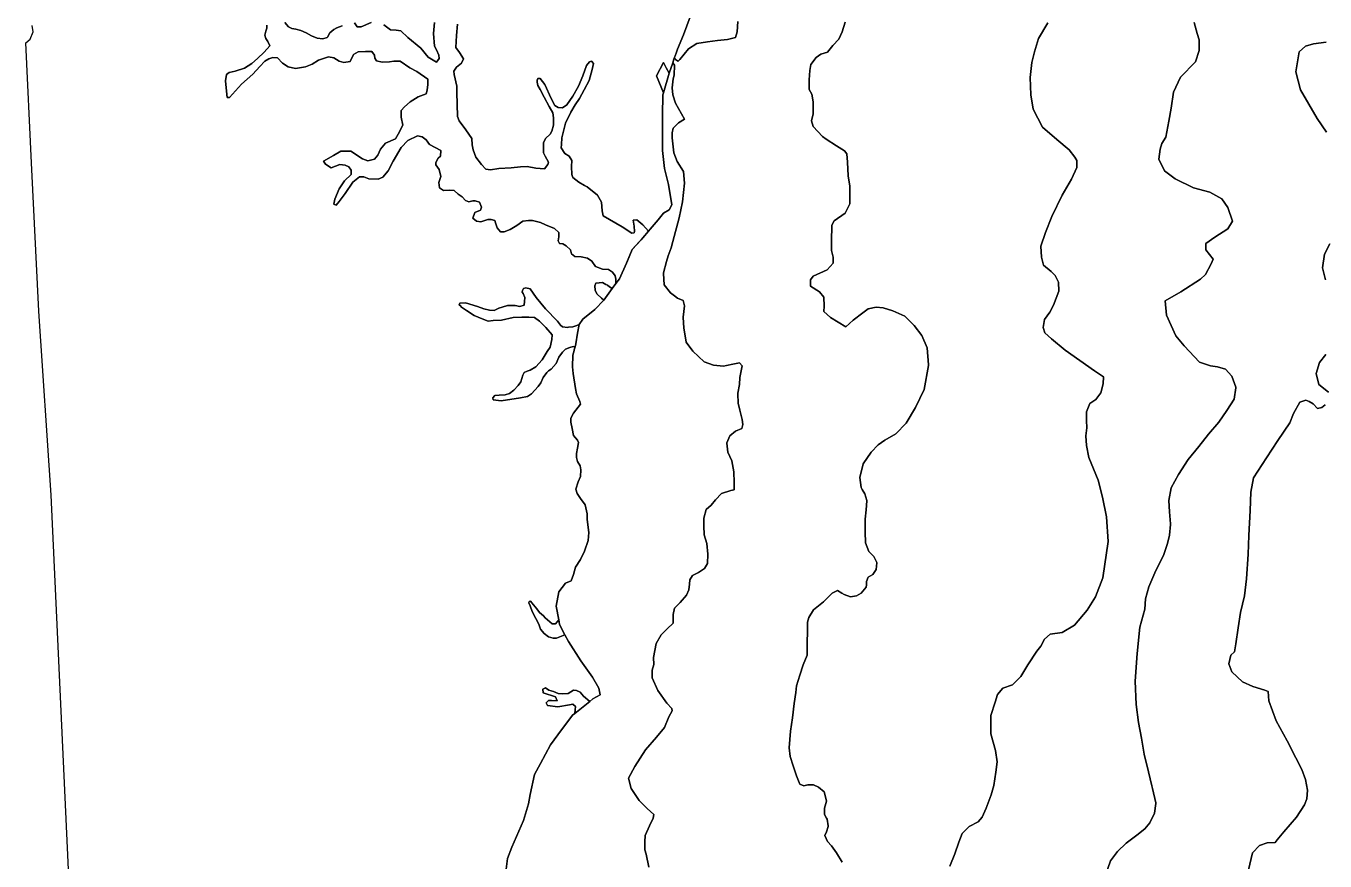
# Model space of a CAD drawing. Header units: inches. Extents: x 288635 to 1232953, y 676945 to 1655780.
# Drawn here: x 392805 to 425495, y 1130163 to 1151169 of the extents above; entities that cross this region are included whole.
import ezdxf

# ---------------------------------------------------------------- set-up
doc = ezdxf.new("R2010")
doc.units = ezdxf.units.IN
doc.header["$MEASUREMENT"] = 0

msp = doc.modelspace()

# ---------------------------------------------------------------- linework, layer by layer
at = {"color": 1}
for points in [[(409515.3401, 1151396.1872), (409351.2981, 1150946.3946), (409201.5928, 1150588.7653), (409175.1338, 1150513.3621), (409157.1466, 1150462.1019), (409151.178, 1150445.0925), (409126.6745, 1150375.2619), (409110.8644, 1150330.2061), (409080.7015, 1150244.2472), (408989.6436, 1149984.7488), (408915.9996, 1150118.3561), (408844.3641, 1150248.3197), (408675.0304, 1149914.944), (408846.2798, 1149491.072), (408830.2442, 1149433.9451), (408821.7776, 1148925.944), (408826.0109, 1148650.7768), (408821.7776, 1148036.9423), (408876.811, 1147579.7414), (408974.1779, 1147177.5739), (409058.8447, 1146669.5729), (408986.8779, 1146542.5726), (408847.1776, 1146462.1391), (408711.7107, 1146288.5721), (408512.7436, 1146059.9717), (408466.8886, 1146005.625), (408327.0056, 1146166.9901), (408174.6053, 1146288.9104), (408088.2451, 1146283.8303), (408110.6818, 1146130.9009), (408118.6193, 1146001.2548), (408106.3815, 1145967.2439), (408049.8275, 1145953.6297), (407811.7021, 1146117.6717), (407491.6614, 1146296.9537), (407329.1011, 1146393.4739), (407303.701, 1146520.4741), (407288.461, 1146738.9146), (407186.8608, 1146911.6349), (406927.7803, 1147124.9954), (406857.345, 1147159.5225), (406715.7957, 1147240.2481), (406567.6287, 1147358.7817), (406542.2287, 1147434.9818), (406533.762, 1147633.9489), (406537.9954, 1147786.3492), (406474.4952, 1147892.1827), (406368.6617, 1147959.9162), (406275.5282, 1148103.8498), (406283.9948, 1148188.5166), (406288.2282, 1148357.8503), (406339.0283, 1148553.4307), (406381.3617, 1148720.6477), (406514.712, 1149000.0483), (406624.7789, 1149186.3153), (406734.8457, 1149345.0656), (406848.9343, 1149559.0611), (406975.9346, 1149797.1865), (407055.3097, 1150070.2371), (407087.0598, 1150225.8124), (407033.0847, 1150279.7875), (406982.2846, 1150267.0875), (406912.4344, 1150175.0123), (406814.0092, 1149917.8368), (406712.409, 1149654.3112), (406563.3954, 1149406.4491), (406417.3451, 1149182.082), (406309.3949, 1149112.2318), (406197.2113, 1149116.4652), (406116.7778, 1149167.2653), (406019.411, 1149345.0656), (405858.544, 1149696.433), (405744.2438, 1149844.6), (405684.977, 1149844.6), (405665.9269, 1149806.4999), (405672.277, 1149751.4664), (405687.0936, 1149670.1863), (405746.3604, 1149572.8194), (405843.7273, 1149373.8524), (405970.7275, 1149145.2519), (406059.6277, 1148980.1516), (406080.7944, 1148861.618), (406080.7944, 1148675.351), (406038.461, 1148518.7173), (405991.8943, 1148446.7505), (405877.594, 1148340.917), (405831.0273, 1148226.6167), (405826.7939, 1148129.2499), (405831.0273, 1147976.8496), (405869.1273, 1147896.4161), (405953.7942, 1147739.7824), (405941.0942, 1147680.5156), (405856.4273, 1147574.6821), (405637.1402, 1147595.8488), (405414.8898, 1147632.8905), (405250.8478, 1147627.5989), (405018.014, 1147601.1405), (404700.5133, 1147579.9738), (404494.1379, 1147553.5154), (404377.721, 1147564.0987), (404265.5375, 1147683.6906), (404125.8372, 1147865.7243), (404058.1037, 1148051.9914), (404032.7037, 1148178.9916), (404024.237, 1148335.6253), (403872.895, 1148554.7007), (403709.6325, 1148780.4242), (403661.2279, 1148893.3681), (403654.207, 1149203.2393), (403648.5592, 1149492.1763), (403645.8313, 1149658.5775), (403582.0223, 1149948.876), (403569.6311, 1150029.4183), (403635.6712, 1150136.0985), (403767.7515, 1150232.6187), (403813.4716, 1150344.3789), (403716.9514, 1150501.8592), (403625.5112, 1150623.7795), (403640.7513, 1150928.5801), (403666.1513, 1151213.0606)], [(410715.4925, 1151279.5586), (410702.7924, 1151025.5581), (410660.459, 1150877.3911), (410461.492, 1150830.8244), (410203.2581, 1150801.191), (409957.7243, 1150771.5576), (409686.7904, 1150729.2242), (409479.3567, 1150593.7572), (409259.2229, 1150322.8234), (409259.2229, 1150322.8234), (409212.2621, 1150271.318), (409196.6407, 1150292.8903), (409148.7102, 1150328.7765), (409126.6745, 1150375.2619), (409151.178, 1150445.0925), (409157.1466, 1150462.1019), (409175.1338, 1150513.3621), (409201.5928, 1150588.7653), (409351.2981, 1150946.3946), (409515.3401, 1151396.1872)], [(394683.0242, 1112563.955), (393434.6306, 1139367.7003), (393124.9053, 1143994.5831), (392939.6966, 1147725.2156), (392804.6361, 1150740.8281), (392907.3173, 1150838.0553), (392986.6925, 1151023.264), (392960.2341, 1151182.0143)], [(403666.1513, 1151213.0606), (403640.7513, 1150928.5801), (403625.5112, 1150623.7795), (403716.9514, 1150501.8592), (403813.4716, 1150344.3789), (403767.7515, 1150232.6187), (403635.6712, 1150136.0985), (403569.6311, 1150029.4183), (403582.0223, 1149948.876), (403645.8313, 1149658.5775), (403648.5592, 1149492.1763), (403654.207, 1149203.2393), (403661.2279, 1148893.3681), (403709.6325, 1148780.4242), (403872.895, 1148554.7007), (404024.237, 1148335.6253), (404032.7037, 1148178.9916), (404058.1037, 1148051.9914), (404125.8372, 1147865.7243), (404265.5375, 1147683.6906), (404377.721, 1147564.0987), (404494.1379, 1147553.5154), (404700.5133, 1147579.9738), (405018.014, 1147601.1405), (405250.8478, 1147627.5989), (405414.8898, 1147632.8905), (405637.1402, 1147595.8488), (405856.4273, 1147574.6821), (405941.0942, 1147680.5156), (405953.7942, 1147739.7824), (405869.1273, 1147896.4161), (405831.0273, 1147976.8496), (405826.7939, 1148129.2499), (405831.0273, 1148226.6167), (405877.594, 1148340.917), (405991.8943, 1148446.7505), (406038.461, 1148518.7173), (406080.7944, 1148675.351), (406080.7944, 1148861.618), (406059.6277, 1148980.1516), (405970.7275, 1149145.2519), (405843.7273, 1149373.8524), (405746.3604, 1149572.8194), (405687.0936, 1149670.1863), (405672.277, 1149751.4664), (405665.9269, 1149806.4999), (405684.977, 1149844.6), (405744.2438, 1149844.6), (405858.544, 1149696.433), (406019.411, 1149345.0656), (406116.7778, 1149167.2653), (406197.2113, 1149116.4652), (406309.3949, 1149112.2318), (406417.3451, 1149182.082), (406563.3954, 1149406.4491), (406712.409, 1149654.3112), (406814.0092, 1149917.8368), (406912.4344, 1150175.0123), (406982.2846, 1150267.0875), (407033.0847, 1150279.7875), (407087.0598, 1150225.8124), (407055.3097, 1150070.2371), (406975.9346, 1149797.1865), (406848.9343, 1149559.0611), (406734.8457, 1149345.0656), (406624.7789, 1149186.3153), (406514.712, 1149000.0483), (406381.3617, 1148720.6477), (406339.0283, 1148553.4307), (406288.2282, 1148357.8503), (406283.9948, 1148188.5166), (406275.5282, 1148103.8498), (406368.6617, 1147959.9162), (406474.4952, 1147892.1827), (406537.9954, 1147786.3492), (406533.762, 1147633.9489), (406542.2287, 1147434.9818), (406567.6287, 1147358.7817), (406715.7957, 1147240.2481), (406857.345, 1147159.5225), (406927.7803, 1147124.9954), (407186.8608, 1146911.6349), (407288.461, 1146738.9146), (407303.701, 1146520.4741), (407329.1011, 1146393.4739), (407491.6614, 1146296.9537), (407811.7021, 1146117.6717), (408049.8275, 1145953.6297), (408106.3815, 1145967.2439), (408118.6193, 1146001.2548), (408110.6818, 1146130.9009), (408088.2451, 1146283.8303), (408174.6053, 1146288.9104), (408327.0056, 1146166.9901), (408466.8886, 1146005.625), (408327.7719, 1145840.7458), (408059.776, 1145547.7373), (407915.13, 1145205.3503), (407738.0421, 1144806.9025), (407645.8748, 1144687.4264), (407650.3059, 1144798.139), (407631.785, 1144885.4517), (407565.6391, 1144972.7644), (407459.8055, 1145038.9104), (407314.2844, 1145049.4937), (407139.6591, 1145115.6397), (407041.763, 1145255.8691), (406933.2836, 1145329.9526), (406779.825, 1145359.0568), (406618.4288, 1145372.286), (406528.4703, 1145435.7861), (406507.3036, 1145533.6822), (406401.4701, 1145642.1616), (406314.1574, 1145687.1408), (406232.1364, 1145697.7242), (406195.0947, 1145763.8701), (406210.9697, 1145867.0578), (406213.6155, 1145975.5372), (406107.782, 1146076.0791), (405874.9482, 1146163.3918), (405753.5571, 1146225.3044), (405547.1817, 1146272.9295), (405446.6398, 1146272.9295), (405309.0562, 1146262.3461), (405155.5976, 1146145.9292), (404991.5556, 1146045.3874), (404838.097, 1145987.1789), (404742.8468, 1145992.4706), (404663.4716, 1146087.7208), (404621.1382, 1146214.721), (404605.2632, 1146278.2212), (404510.013, 1146299.3879), (404430.6378, 1146299.3879), (404250.7208, 1146241.1794), (404139.5956, 1146257.0545), (404049.637, 1146331.1379), (404097.2621, 1146479.3049), (404245.4291, 1146532.2217), (404266.5958, 1146611.5968), (404218.9707, 1146735.4221), (404108.9038, 1146769.2888), (404045.4037, 1146769.2888), (403952.2702, 1146743.8888), (403863.37, 1146781.9888), (403778.7032, 1146866.6557), (403681.3363, 1146938.6225), (403583.9694, 1147027.5227), (403465.4359, 1147040.2227), (403313.0356, 1147031.756), (403207.202, 1147095.2561), (403190.2687, 1147230.7231), (403245.3021, 1147383.1234), (403202.9687, 1147560.9237), (403122.5352, 1147675.224), (403118.3018, 1147734.4907), (403173.3353, 1147840.3243), (403234.6413, 1147891.8214), (403248.4771, 1148036.1163), (402962.7265, 1148184.2833), (402878.0597, 1148300.7002), (402772.2262, 1148380.0754), (402661.1009, 1148406.5338), (402412.3921, 1148284.8252), (402243.0584, 1148110.1998), (402041.9747, 1147771.5325), (401920.2661, 1147528.1153), (401787.9742, 1147364.0733), (401666.2656, 1147311.1566), (401433.4318, 1147321.7399), (401306.4316, 1147374.6567), (401200.598, 1147374.6567), (401031.2643, 1147237.0731), (400835.4723, 1146956.6142), (400682.0136, 1146750.2388), (400613.2218, 1146660.2803), (400549.7217, 1146686.7386), (400576.1801, 1146808.4472), (400687.3053, 1147073.0311), (400819.5972, 1147274.1148), (400988.9309, 1147432.8651), (400988.9309, 1147538.6987), (400930.7225, 1147623.3655), (400840.764, 1147670.9906), (400703.1803, 1147686.8656), (400480.9299, 1147602.1988), (400343.3463, 1147692.1573), (400295.7212, 1147766.2408), (400539.1384, 1147909.1161), (400729.6387, 1148020.2413), (400978.3476, 1148020.2413), (401274.6815, 1147824.4493), (401406.9734, 1147776.8242), (401571.0154, 1147819.1576), (401655.6823, 1147919.6994), (401724.4741, 1148067.8664), (401851.4743, 1148221.325), (402100.1831, 1148332.4503), (402174.2666, 1148448.8672), (402285.3918, 1148671.1176), (402243.7485, 1148876.256), (402248.8285, 1149043.8963), (402330.1086, 1149135.3365), (402472.3489, 1149262.3367), (402670.4693, 1149384.257), (402878.7497, 1149460.4571), (402904.1498, 1149551.8973), (402914.3098, 1149694.1376), (402919.3898, 1149831.2979), (402639.9893, 1150024.3383), (402467.9039, 1150115.9901), (402219.1951, 1150285.3238), (402065.7364, 1150285.3238), (401954.6112, 1150264.1571), (401764.1108, 1150258.8654), (401626.5272, 1150295.9071), (401584.1938, 1150359.4073), (401578.9021, 1150433.4907), (401504.8187, 1150528.7409), (401351.36, 1150528.7409), (401166.1513, 1150518.1576), (401044.4427, 1150449.3658), (400959.7759, 1150274.7404), (400806.3173, 1150253.5737), (400684.6087, 1150280.0321), (400552.9517, 1150368.2973), (400420.8715, 1150388.6173), (400166.871, 1150307.3372), (400009.3907, 1150210.817), (399836.6703, 1150144.7768), (399587.7498, 1150099.0567), (399404.8695, 1150139.6968), (399262.6292, 1150236.217), (399135.2081, 1150365.3371), (399016.3016, 1150373.3244), (398918.4056, 1150338.9285), (398817.8637, 1150280.72), (398690.8634, 1150145.7822), (398513.5923, 1149952.636), (398227.8417, 1149706.573), (397923.5702, 1149370.5515), (397868.0076, 1149373.1974), (397857.4243, 1149447.2809), (397828.32, 1149791.2399), (397849.4868, 1149947.3444), (397915.6327, 1149994.9694), (398066.4455, 1150034.657), (398307.2168, 1150111.3863), (398489.7797, 1150227.8032), (398627.3633, 1150352.1577), (398796.697, 1150513.5538), (398943.2764, 1150670.8225), (398887.3963, 1150780.0427), (398841.6762, 1150851.1628), (398818.8162, 1150941.333), (398842.9462, 1151040.3932), (398869.6163, 1151114.0534), (398864.5363, 1151186.4435)], [(398864.5363, 1151186.4435), (398869.6163, 1151114.0534), (398842.9462, 1151040.3932), (398818.8162, 1150941.333), (398841.6762, 1150851.1628), (398887.3963, 1150780.0427), (398943.2764, 1150670.8225), (398796.697, 1150513.5538), (398627.3633, 1150352.1577), (398489.7797, 1150227.8032), (398307.2168, 1150111.3863), (398066.4455, 1150034.657), (397915.6327, 1149994.9694), (397849.4868, 1149947.3444), (397828.32, 1149791.2399), (397857.4243, 1149447.2809), (397868.0076, 1149373.1974), (397923.5702, 1149370.5515), (398227.8417, 1149706.573), (398513.5923, 1149952.636), (398690.8634, 1150145.7822), (398817.8637, 1150280.72), (398918.4056, 1150338.9285), (399016.3016, 1150373.3244), (399135.2081, 1150365.3371), (399262.6292, 1150236.217), (399404.8695, 1150139.6968), (399587.7498, 1150099.0567), (399836.6703, 1150144.7768), (400009.3907, 1150210.817), (400166.871, 1150307.3372), (400420.8715, 1150388.6173), (400552.9517, 1150368.2973), (400684.6087, 1150280.0321), (400806.3173, 1150253.5737), (400959.7759, 1150274.7404), (401044.4427, 1150449.3658), (401166.1513, 1150518.1576), (401351.36, 1150528.7409), (401504.8187, 1150528.7409), (401578.9021, 1150433.4907), (401584.1938, 1150359.4073), (401626.5272, 1150295.9071), (401764.1108, 1150258.8654), (401954.6112, 1150264.1571), (402065.7364, 1150285.3238), (402219.1951, 1150285.3238), (402467.9039, 1150115.9901), (402639.9893, 1150024.3383), (402919.3898, 1149831.2979), (402914.3098, 1149694.1376), (402904.1498, 1149551.8973), (402878.7497, 1149460.4571), (402670.4693, 1149384.257), (402472.3489, 1149262.3367), (402330.1086, 1149135.3365), (402248.8285, 1149043.8963), (402243.7485, 1148876.256), (402285.3918, 1148671.1176), (402174.2666, 1148448.8672), (402100.1831, 1148332.4503), (401851.4743, 1148221.325), (401724.4741, 1148067.8664), (401655.6823, 1147919.6994), (401571.0154, 1147819.1576), (401406.9734, 1147776.8242), (401274.6815, 1147824.4493), (400978.3476, 1148020.2413), (400729.6387, 1148020.2413), (400539.1384, 1147909.1161), (400295.7212, 1147766.2408), (400343.3463, 1147692.1573), (400480.9299, 1147602.1988), (400703.1803, 1147686.8656), (400840.764, 1147670.9906), (400930.7225, 1147623.3655), (400988.9309, 1147538.6987), (400988.9309, 1147432.8651), (400819.5972, 1147274.1148), (400687.3053, 1147073.0311), (400576.1801, 1146808.4472), (400549.7217, 1146686.7386), (400613.2218, 1146660.2803), (400682.0136, 1146750.2388), (400835.4723, 1146956.6142), (401031.2643, 1147237.0731), (401200.598, 1147374.6567), (401306.4316, 1147374.6567), (401433.4318, 1147321.7399), (401666.2656, 1147311.1566), (401787.9742, 1147364.0733), (401920.2661, 1147528.1153), (402041.9747, 1147771.5325), (402243.0584, 1148110.1998), (402412.3921, 1148284.8252), (402661.1009, 1148406.5338), (402772.2262, 1148380.0754), (402878.0597, 1148300.7002), (402962.7265, 1148184.2833), (403248.4771, 1148036.1163), (403234.6413, 1147891.8214), (403173.3353, 1147840.3243), (403118.3018, 1147734.4907), (403122.5352, 1147675.224), (403202.9687, 1147560.9237), (403245.3021, 1147383.1234), (403190.2687, 1147230.7231), (403207.202, 1147095.2561), (403313.0356, 1147031.756), (403465.4359, 1147040.2227), (403583.9694, 1147027.5227), (403681.3363, 1146938.6225), (403778.7032, 1146866.6557), (403863.37, 1146781.9888), (403952.2702, 1146743.8888), (404045.4037, 1146769.2888), (404108.9038, 1146769.2888), (404218.9707, 1146735.4221), (404266.5958, 1146611.5968), (404245.4291, 1146532.2217), (404097.2621, 1146479.3049), (404049.637, 1146331.1379), (404139.5956, 1146257.0545), (404250.7208, 1146241.1794), (404430.6378, 1146299.3879), (404510.013, 1146299.3879), (404605.2632, 1146278.2212), (404621.1382, 1146214.721), (404663.4716, 1146087.7208), (404742.8468, 1145992.4706), (404838.097, 1145987.1789), (404991.5556, 1146045.3874), (405155.5976, 1146145.9292), (405309.0562, 1146262.3461), (405446.6398, 1146272.9295), (405547.1817, 1146272.9295), (405753.5571, 1146225.3044), (405874.9482, 1146163.3918), (406107.782, 1146076.0791), (406213.6155, 1145975.5372), (406210.9697, 1145867.0578), (406195.0947, 1145763.8701), (406232.1364, 1145697.7242), (406314.1574, 1145687.1408), (406401.4701, 1145642.1616), (406507.3036, 1145533.6822), (406528.4703, 1145435.7861), (406618.4288, 1145372.286), (406779.825, 1145359.0568), (406933.2836, 1145329.9526), (407041.763, 1145255.8691), (407139.6591, 1145115.6397), (407314.2844, 1145049.4937), (407459.8055, 1145038.9104), (407565.6391, 1144972.7644), (407631.785, 1144885.4517), (407650.3059, 1144798.139), (407645.8748, 1144687.4264), (407551.8421, 1144565.5322), (407488.6152, 1144609.6333), (407435.2627, 1144646.8469), (407397.677, 1144668.4387), (407310.9083, 1144718.2846), (407144.2205, 1144702.4095), (407117.7621, 1144633.6177), (407125.6996, 1144525.1384), (407170.6789, 1144427.2423), (407290.587, 1144321.0893), (407344.3413, 1144273.5014), (407119.9742, 1144040.6676), (406815.1736, 1143795.1338), (406726.2734, 1143655.4335), (406664.0537, 1143636.1359), (406595.2619, 1143612.3233), (406570.2071, 1143601.2188), (406459.0834, 1143588.7048), (406433.8657, 1143585.8649), (406309.5113, 1143596.4483), (406259.2404, 1143638.7817), (406177.2194, 1143741.9694), (405878.2396, 1144051.5325), (405645.4058, 1144339.9289), (405491.9472, 1144556.8877), (405380.822, 1144583.3461), (405325.2593, 1144562.1794), (405298.801, 1144511.9085), (405293.5093, 1144472.2209), (405312.0301, 1144440.4708), (405357.0094, 1144334.6373), (405349.0719, 1144236.7412), (405338.4885, 1144141.4911), (405232.655, 1144109.741), (405113.5923, 1144136.1994), (404925.7377, 1144136.1994), (404790.7999, 1144096.5118), (404703.4873, 1144070.0534), (404584.4245, 1144014.4908), (404470.6535, 1144022.4283), (404330.424, 1144056.8242), (404166.382, 1144112.3868), (403864.7564, 1144204.9912), (403721.8811, 1144199.6995), (403703.3603, 1144157.3661), (403737.7562, 1144128.2619), (403761.5687, 1144093.866), (403888.569, 1144009.1991), (404081.7152, 1143882.1989), (404282.7989, 1143800.1779), (404433.6117, 1143747.2611), (404560.612, 1143757.8445), (404772.2791, 1143768.4278), (405063.3213, 1143831.9279), (405282.9259, 1143839.8654), (405457.5513, 1143847.803), (405597.7807, 1143837.2196), (405727.4268, 1143747.2611), (405883.5313, 1143585.8649), (406043.1283, 1143403.0551), (406036.7783, 1143282.4049), (405992.3282, 1143091.9045), (405916.128, 1142977.6043), (405796.2186, 1142773.5925), (405634.8225, 1142591.0296), (405491.9472, 1142514.3003), (405415.2179, 1142485.1961), (405341.1344, 1142453.446), (405304.0926, 1142382.0084), (405259.1134, 1142215.3205), (405190.3216, 1142122.7162), (405081.8422, 1142006.2993), (404973.3628, 1141924.2783), (404859.5917, 1141892.5282), (404708.7789, 1141879.299), (404600.2996, 1141874.0074), (404552.6745, 1141818.4447), (404557.9661, 1141762.8821), (404761.6957, 1141736.4237), (405248.53, 1141815.7989), (405425.8012, 1141847.549), (405526.3431, 1141918.9866), (405695.6767, 1142098.9036), (405761.8227, 1142194.1538), (405820.0312, 1142329.0916), (405915.2814, 1142450.8002), (405957.6148, 1142495.7794), (406017.4442, 1142532.1607), (406144.5168, 1142680.2649), (406213.097, 1142836.4752), (406303.2671, 1142966.0155), (406384.5473, 1143038.4057), (406493.4297, 1143076.7737), (406517.8976, 1143085.3957), (406585.2077, 1143104.4458), (406621.0714, 1143098.3479), (406614.8388, 1143074.4564), (406601.6206, 1143023.7868), (406597.2807, 1143007.1504), (406565.4064, 1142884.9653), (406556.9397, 1142592.8647), (406573.8731, 1142423.531), (406637.3732, 1142050.997), (406658.5399, 1141911.2967), (406743.2067, 1141725.0296), (406755.9068, 1141653.0628), (406586.5731, 1141428.6957), (406518.8396, 1141301.6955), (406518.8396, 1141204.3286), (406548.473, 1141043.4616), (406586.5731, 1140869.8946), (406683.94, 1140747.1277), (406705.1067, 1140692.0942), (406683.94, 1140552.394), (406658.5399, 1140412.6937), (406658.5399, 1140315.3268), (406683.94, 1140213.7266), (406751.6734, 1140103.6597), (406768.6068, 1140006.2929), (406760.1401, 1139836.9592), (406700.8733, 1139697.2589), (406641.6065, 1139519.4586), (406675.4733, 1139409.3917), (406755.9068, 1139282.3914), (406874.4403, 1139121.5244), (406929.4738, 1138897.1573), (406929.4738, 1138757.457), (406967.5739, 1138423.023), (406954.8738, 1138224.056), (406857.507, 1137953.1221), (406755.9068, 1137749.9217), (406633.1399, 1137555.188), (406586.9392, 1137371.3691), (406525.7588, 1137207.2828), (406383.5185, 1137151.4027), (406215.8782, 1136932.9622), (406149.8381, 1136577.3615), (406211.5727, 1136226.2458), (406132.8751, 1136133.1732), (406046.1038, 1136130.8943), (405869.3496, 1136282.3985), (405829.9179, 1136326.7134), (405729.6493, 1136415.7488), (405661.9158, 1136506.7657), (405534.9156, 1136661.2826), (405496.8155, 1136703.616), (405465.0655, 1136693.0327), (405462.9488, 1136659.166), (405488.3488, 1136582.9658), (405545.4989, 1136439.0322), (405631.8591, 1136265.8885), (405713.1393, 1136118.5682), (405752.9327, 1135998.7646), (405848.1829, 1135886.5811), (405949.7831, 1135801.9142), (406070.4333, 1135770.1642), (406155.1002, 1135770.1642), (406283.3862, 1135823.0715), (406366.839, 1135855.9773), (406454.6387, 1135688.3597), (406769.5993, 1135195.5988), (407064.2399, 1134784.1179), (407216.6402, 1134509.7974), (407257.2803, 1134342.157), (407069.3199, 1134240.5568), (406989.7803, 1134176.7676), (406837.1762, 1134311.4957), (406748.276, 1134408.8626), (406655.1425, 1134451.196), (406583.1757, 1134459.6627), (406451.9421, 1134379.2292), (406303.7751, 1134370.7625), (406193.7082, 1134374.9958), (406079.408, 1134425.7959), (405965.1078, 1134463.896), (405876.2076, 1134523.1628), (405808.4741, 1134485.0627), (405816.9408, 1134396.1625), (406125.9748, 1134294.5623), (406168.3082, 1134192.9621), (406028.6079, 1134197.1955), (405952.4078, 1134201.4288), (405897.3743, 1134142.162), (405927.0077, 1134078.6619), (406189.4749, 1134044.7952), (406486.1193, 1134093.7126), (406567.8215, 1134107.1855), (406633.9758, 1134053.2619), (406621.2758, 1133968.595), (406614.8361, 1133876.0698), (406556.2389, 1133829.076), (406190.4781, 1133336.315), (406002.5178, 1133087.3945), (405748.5173, 1132620.0336), (405601.197, 1132340.633), (405494.5167, 1131837.712), (405448.7967, 1131604.0316), (405326.8764, 1131182.3907), (405027.1558, 1130511.8294), (404920.4756, 1130222.2688), (404869.6755, 1129820.948)], [(400761.3046, 1151174.8183), (400624.1777, 1151118.7629), (400550.0942, 1151076.4295), (400452.1982, 1150994.4085), (400391.3439, 1150888.575), (400386.8973, 1150878.1639), (400278.0491, 1150846.0828), (400133.2688, 1150860.0528), (399988.4885, 1150919.743), (399856.4083, 1150995.9431), (399724.328, 1151058.1732), (399599.2422, 1151088.7497), (399496.9976, 1151101.3533), (399411.9074, 1151147.0734), (399316.6572, 1151258.8336)], [(399316.6572, 1151258.8336), (399411.9074, 1151147.0734), (399496.9976, 1151101.3533), (399599.2422, 1151088.7497), (399724.328, 1151058.1732), (399856.4083, 1150995.9431), (399988.4885, 1150919.743), (400133.2688, 1150860.0528), (400278.0491, 1150846.0828), (400386.8973, 1150878.1639), (400391.3439, 1150888.575), (400452.1982, 1150994.4085), (400550.0942, 1151076.4295), (400624.1777, 1151118.7629), (400761.3046, 1151174.8183)], [(401488.9436, 1151253.7007), (401240.2348, 1151147.8672), (401139.6929, 1151147.8672), (401070.9011, 1151248.409)], [(401070.9011, 1151248.409), (401139.6929, 1151147.8672), (401240.2348, 1151147.8672), (401488.9436, 1151253.7007)], [(403087.0301, 1151258.7807), (403056.5501, 1150979.3802), (403087.0301, 1150664.4195), (403132.7502, 1150567.8993), (403193.7104, 1150430.7391), (403198.7904, 1150354.5389), (403137.8302, 1150258.0187), (402924.4698, 1150385.019), (402743.0711, 1150613.4078), (402414.9871, 1150877.9916), (402235.0701, 1151047.3253), (402123.9449, 1151063.2003), (401981.0696, 1151068.492), (401806.4443, 1151195.4923)], [(401806.4443, 1151195.4923), (401981.0696, 1151068.492), (402123.9449, 1151063.2003), (402235.0701, 1151047.3253), (402414.9871, 1150877.9916), (402743.0711, 1150613.4078), (402924.4698, 1150385.019), (403137.8302, 1150258.0187), (403198.7904, 1150354.5389), (403193.7104, 1150430.7391), (403132.7502, 1150567.8993), (403087.0301, 1150664.4195), (403056.5501, 1150979.3802), (403087.0301, 1151258.7807)], [(408478.403, 1130004.6225), (408411.7278, 1130334.8232), (408379.9778, 1130442.7734), (408376.8028, 1130642.7988), (408383.1528, 1130804.7241), (408494.278, 1131044.3313), (408590.7982, 1131237.3717), (408600.9582, 1131328.8119), (408438.3979, 1131486.2922), (408235.1975, 1131684.4126), (408031.9971, 1131989.2132), (407971.0369, 1132248.2937), (408123.4372, 1132542.9343), (408392.6778, 1132959.4951), (408669.5383, 1133281.2291), (408876.9721, 1133518.2962), (408978.911, 1133786.6901), (409065.6945, 1133943.3238), (409059.3444, 1133998.3572), (408930.2275, 1134129.5908), (408707.9771, 1134455.5581), (408561.9268, 1134770.9421), (408566.1601, 1134961.4425), (408604.2602, 1135105.3761), (408600.0269, 1135278.9431), (408663.527, 1135634.5438), (408786.2939, 1135854.6776), (408942.9275, 1136002.8445), (409091.0945, 1136146.7782), (409091.0945, 1136362.6786), (409124.9612, 1136519.3122), (409268.8949, 1136667.4792), (409425.5285, 1136853.7462), (409484.7953, 1136984.9798), (409501.7287, 1137124.6801), (409514.4287, 1137234.747), (409573.6955, 1137349.0472), (409726.0958, 1137421.014), (409882.7294, 1137522.6142), (409954.6962, 1137649.6145), (409967.3963, 1137878.215), (409937.7629, 1138149.1488), (409870.0294, 1138369.2826), (409861.5627, 1138593.6497), (409865.7961, 1138784.1501), (409920.8295, 1139004.2839), (410047.8298, 1139114.3508), (410153.6633, 1139249.8177), (410306.0636, 1139410.6847), (410543.1308, 1139482.6515), (410623.5642, 1139503.8182), (410627.7976, 1139685.8519), (410619.3309, 1139952.5524), (410564.2975, 1140227.7197), (410463.849, 1140446.5442), (410439.5745, 1140673.1055), (410438.419, 1140683.8902), (410514.7088, 1140861.8997), (410658.8118, 1140972.0961), (410819.868, 1141039.9093), (410844.205, 1141145.3692), (410828.3447, 1141272.2511), (410770.3379, 1141501.4529), (410726.625, 1141679.13), (410718.1483, 1141916.476), (410718.5544, 1141918.5875), (410718.1483, 1141929.9569), (410760.5315, 1142150.3497), (410769.0082, 1142328.3592), (410826.1939, 1142622.4571), (410760.5315, 1142696.3273), (410590.9986, 1142662.4208), (410436.2624, 1142629.263), (410353.6526, 1142611.5609), (410107.8299, 1142636.9908), (409870.4839, 1142721.7573), (409582.2779, 1142984.5333), (409421.2217, 1143213.4027), (409361.8852, 1143577.8984), (409344.9319, 1143832.1977), (409345.5056, 1143837.0738), (409344.9319, 1143845.6786), (409377.7812, 1144124.8972), (409344.9319, 1144264.5066), (409200.8289, 1144323.8431), (409128.4965, 1144378.9535), (409022.8194, 1144459.4694), (408861.7632, 1144654.4322), (408844.8099, 1144942.6381), (408845.4586, 1144945.0917), (408844.8099, 1144956.119), (408920.4291, 1145242.1464), (408965.8404, 1145389.7858), (409039.7727, 1145591.8674), (409080.375, 1145744.1262), (409239.6138, 1146342.1679), (409322.9884, 1146745.2471), (409373.7885, 1147212.608), (409353.4685, 1147507.2486), (409190.9081, 1147761.2491), (409109.628, 1147974.6095), (409068.9879, 1148355.6103), (409063.9079, 1148482.6105), (409094.3879, 1148594.3708), (409221.3882, 1148731.531), (409378.8685, 1148822.9712), (409150.2681, 1149229.372), (409079.1479, 1149437.6524), (409063.9079, 1149615.4528), (409089.3079, 1149838.9732), (409119.788, 1149930.4134), (409127.9893, 1150178.8897), (409080.7015, 1150244.2472), (409110.8644, 1150330.2061), (409126.6745, 1150375.2619), (409148.7102, 1150328.7765), (409196.6407, 1150292.8903), (409212.2621, 1150271.318), (409259.2229, 1150322.8234), (409479.3567, 1150593.7572), (409686.7904, 1150729.2242), (409957.7243, 1150771.5576), (410203.2581, 1150801.191), (410461.492, 1150830.8244), (410660.459, 1150877.3911), (410702.7924, 1151025.5581), (410715.4925, 1151279.5586)], [(413340.1368, 1130137.6529), (413204.5104, 1130366.5223), (413077.3608, 1130544.5318), (412975.641, 1130654.7282), (412910.727, 1130800.7848), (412950.2111, 1130895.5466), (412992.5943, 1131031.1729), (412991.228, 1131040.2816), (412992.5943, 1131044.6538), (412967.1644, 1131214.1867), (412950.2111, 1131243.855), (412899.3512, 1131332.8598), (412899.3512, 1131488.9117), (412950.2111, 1131666.9213), (412948.3425, 1131673.862), (412950.2111, 1131680.4022), (412890.8746, 1131900.7949), (412746.7716, 1132019.468), (412619.622, 1132078.8045), (412483.9957, 1132078.8045), (412444.5001, 1132068.9306), (412382.2759, 1132053.3745), (412280.5562, 1132095.7578), (412195.7897, 1132307.6739), (412111.0233, 1132553.4966), (412034.7335, 1132790.8426), (412009.9306, 1133014.0688), (412043.2101, 1133430.0633), (412094.07, 1133760.6525), (412136.4532, 1134125.1482), (412178.8365, 1134404.8775), (412195.7897, 1134565.9337), (412279.2934, 1134841.4957), (412365.3226, 1135099.9623), (412467.0424, 1135337.3084), (412467.0424, 1135350.7893), (412467.0424, 1135659.4209), (412475.519, 1135939.1501), (412475.519, 1135952.631), (412475.519, 1136168.0195), (412500.9489, 1136286.6926), (412619.622, 1136481.6554), (412873.9213, 1136685.0948), (413094.3141, 1136897.011), (413229.9404, 1136964.8241), (413337.3112, 1136897.011), (413390.9966, 1136863.1044), (413552.0529, 1136812.2445), (413704.6325, 1136837.6744), (413823.3055, 1136897.011), (413950.4552, 1137049.5906), (413953.8734, 1137107.7), (413958.9318, 1137193.6935), (414001.315, 1137303.8899), (414118.7277, 1137370.1703), (414196.2778, 1137498.8527), (414213.2311, 1137659.909), (414212.0588, 1137662.2535), (414213.2311, 1137673.3899), (414136.9413, 1137825.9695), (414018.7523, 1137952.6006), (413933.5019, 1138165.0352), (413925.0252, 1138444.7645), (413925.0252, 1138761.8728), (413950.4552, 1138999.2188), (413967.4084, 1139219.6116), (413966.583, 1139222.3628), (413967.4084, 1139233.0925), (413916.5486, 1139402.6253), (413851.0264, 1139509.8434), (413823.3055, 1139555.205), (413790.5365, 1139809.1643), (413874.1654, 1140152.0425), (414077.6048, 1140448.725), (414247.1377, 1140635.2112), (414416.6706, 1140745.4076), (414696.3999, 1140906.4638), (414950.6992, 1141177.7164), (415188.0453, 1141567.6421), (415408.438, 1142025.3809), (415518.6344, 1142627.2227), (415517.8942, 1142636.6608), (415518.6344, 1142640.7036), (415484.7278, 1143073.0124), (415349.1015, 1143386.6483), (415154.1387, 1143632.471), (414916.7926, 1143869.817), (414620.1101, 1144005.4433), (414374.2874, 1144081.7331), (414196.8434, 1144096.7965), (413998.723, 1144051.0764), (413861.5627, 1143954.5562), (413622.8022, 1143771.6759), (413439.9219, 1143604.0355), (413048.7611, 1143832.636), (412881.1208, 1143985.0363), (412891.2808, 1144122.1966), (412886.2008, 1144350.797), (412774.4405, 1144482.8773), (412550.9201, 1144625.1176), (412545.8401, 1144782.5979), (412616.9602, 1144874.0381), (412967.4809, 1145036.5984), (413119.8812, 1145199.1587), (413119.8812, 1145356.639), (413074.1611, 1145519.1993), (413074.1611, 1145747.7998), (413084.3212, 1146159.2806), (413140.2013, 1146265.9608), (413423.4118, 1146463.5732), (413534.5371, 1146696.407), (413539.8287, 1147135.6162), (413497.4953, 1147400.2001), (413476.3286, 1147744.1591), (413462.5703, 1147951.5929), (413399.0701, 1148025.6764), (413203.2781, 1148152.6766), (412944.6697, 1148323.0011), (412850.0057, 1148388.3326), (412616.3252, 1148642.3332), (412575.6851, 1148784.5734), (412616.3252, 1148962.3738), (412616.3252, 1149257.0144), (412580.7652, 1149455.1348), (412514.725, 1149571.975), (412509.645, 1149810.7355), (412529.9651, 1150049.496), (412555.3651, 1150201.8963), (412687.4454, 1150379.6966), (412809.3656, 1150460.9768), (412971.9259, 1150511.7769), (413109.0862, 1150679.4172), (413261.4865, 1150836.8975), (413347.8467, 1151019.7779), (413418.9668, 1151268.6984)], [(413418.9668, 1151268.6984), (413347.8467, 1151019.7779), (413261.4865, 1150836.8975), (413109.0862, 1150679.4172), (412971.9259, 1150511.7769), (412809.3656, 1150460.9768), (412687.4454, 1150379.6966), (412555.3651, 1150201.8963), (412529.9651, 1150049.496), (412509.645, 1149810.7355), (412514.725, 1149571.975), (412580.7652, 1149455.1348), (412616.3252, 1149257.0144), (412616.3252, 1148962.3738), (412575.6851, 1148784.5734), (412616.3252, 1148642.3332), (412850.0057, 1148388.3326), (412944.6697, 1148323.0011), (413203.2781, 1148152.6766), (413399.0701, 1148025.6764), (413462.5703, 1147951.5929), (413476.3286, 1147744.1591), (413497.4953, 1147400.2001), (413539.8287, 1147135.6162), (413534.5371, 1146696.407), (413423.4118, 1146463.5732), (413140.2013, 1146265.9608), (413084.3212, 1146159.2806), (413074.1611, 1145747.7998), (413074.1611, 1145519.1993), (413119.8812, 1145356.639), (413119.8812, 1145199.1587), (412967.4809, 1145036.5984), (412616.9602, 1144874.0381), (412545.8401, 1144782.5979), (412550.9201, 1144625.1176), (412774.4405, 1144482.8773), (412886.2008, 1144350.797), (412891.2808, 1144122.1966), (412881.1208, 1143985.0363), (413048.7611, 1143832.636), (413439.9219, 1143604.0355), (413622.8022, 1143771.6759), (413861.5627, 1143954.5562), (413998.723, 1144051.0764), (414196.8434, 1144096.7965), (414374.2874, 1144081.7331), (414620.1101, 1144005.4433), (414916.7926, 1143869.817), (415154.1387, 1143632.471), (415349.1015, 1143386.6483), (415484.7278, 1143073.0124), (415518.6344, 1142640.7036), (415517.8942, 1142636.6608), (415518.6344, 1142627.2227), (415408.438, 1142025.3809), (415188.0453, 1141567.6421), (414950.6992, 1141177.7164), (414696.3999, 1140906.4638), (414416.6706, 1140745.4076), (414247.1377, 1140635.2112), (414077.6048, 1140448.725), (413874.1654, 1140152.0425), (413790.5365, 1139809.1643), (413823.3055, 1139555.205), (413851.0264, 1139509.8434), (413916.5486, 1139402.6253), (413967.4084, 1139233.0925), (413966.583, 1139222.3628), (413967.4084, 1139219.6116), (413950.4552, 1138999.2188), (413925.0252, 1138761.8728), (413925.0252, 1138444.7645), (413933.5019, 1138165.0352), (414018.7523, 1137952.6006), (414136.9413, 1137825.9695), (414213.2311, 1137673.3899), (414212.0588, 1137662.2535), (414213.2311, 1137659.909), (414196.2778, 1137498.8527), (414118.7277, 1137370.1703), (414001.315, 1137303.8899), (413958.9318, 1137193.6935), (413953.8734, 1137107.7), (413950.4552, 1137049.5906), (413823.3055, 1136897.011), (413704.6325, 1136837.6744), (413552.0529, 1136812.2445), (413390.9966, 1136863.1044), (413337.3112, 1136897.011), (413229.9404, 1136964.8241), (413094.3141, 1136897.011), (412873.9213, 1136685.0948), (412619.622, 1136481.6554), (412500.9489, 1136286.6926), (412475.519, 1136168.0195), (412475.519, 1135952.631), (412475.519, 1135939.1501), (412467.0424, 1135659.4209), (412467.0424, 1135350.7893), (412467.0424, 1135337.3084), (412365.3226, 1135099.9623), (412279.2934, 1134841.4957), (412195.7897, 1134565.9337), (412178.8365, 1134404.8775), (412136.4532, 1134125.1482), (412094.07, 1133760.6525), (412043.2101, 1133430.0633), (412009.9306, 1133014.0688), (412034.7335, 1132790.8426), (412111.0233, 1132553.4966), (412195.7897, 1132307.6739), (412280.5562, 1132095.7578), (412382.2759, 1132053.3745), (412444.5001, 1132068.9306), (412483.9957, 1132078.8045), (412619.622, 1132078.8045), (412746.7716, 1132019.468), (412890.8746, 1131900.7949), (412950.2111, 1131680.4022), (412948.3425, 1131673.862), (412950.2111, 1131666.9213), (412899.3512, 1131488.9117), (412899.3512, 1131332.8598), (412950.2111, 1131243.855), (412967.1644, 1131214.1867), (412992.5943, 1131044.6538), (412991.228, 1131040.2816), (412992.5943, 1131031.1729), (412950.2111, 1130895.5466), (412910.727, 1130800.7848), (412975.641, 1130654.7282), (413077.3608, 1130544.5318), (413204.5104, 1130366.5223), (413340.1368, 1130137.6529)], [(418515.2313, 1151249.1448), (418286.6308, 1150855.444), (418185.0306, 1150518.8933), (418115.1805, 1150252.1928), (418070.7304, 1149871.192), (418089.7804, 1149439.3912), (418146.9305, 1149077.4404), (418388.231, 1148626.5895), (418743.8317, 1148309.0889), (419054.9823, 1148055.0884), (419201.0326, 1147870.938), (419251.8327, 1147782.0378), (419251.8327, 1147610.5875), (419112.1325, 1147318.4869), (418883.532, 1146912.0861), (418616.8315, 1146378.685), (418464.4312, 1145972.2842), (418343.7809, 1145629.3835), (418356.4809, 1145349.983), (418410.4561, 1145153.6617), (418600.9564, 1144994.9114), (418701.4983, 1144894.3696), (418786.1651, 1144725.0359), (418796.7485, 1144497.4938), (418664.4566, 1144148.2431), (418569.2064, 1143973.6177), (418431.6228, 1143783.1173), (418405.1644, 1143587.3253), (418447.4978, 1143449.7417), (418611.5398, 1143301.5747), (418955.4988, 1143015.8241), (419696.3336, 1142491.9481), (419923.8757, 1142343.7811), (419908.0007, 1142163.8641), (419855.0839, 1141936.322), (419728.0837, 1141772.28), (419579.9167, 1141671.7381), (419495.2499, 1141460.071), (419489.9582, 1141248.4039), (419500.5416, 1141063.1952), (419479.3749, 1140862.1115), (419495.2499, 1140613.4027), (419553.4583, 1140317.0687), (419786.2921, 1139740.2759), (419897.4174, 1139311.6501), (419992.6676, 1138824.8158), (420035.001, 1138200.3978), (419902.709, 1137284.9377), (419722.792, 1136808.6867), (419511.1249, 1136475.3111), (419193.6243, 1136094.3103), (418881.4153, 1135914.3933), (418579.7897, 1135866.7682), (418431.6228, 1135739.7679), (418346.9559, 1135565.1426), (418241.1224, 1135443.434), (418018.8719, 1135099.475), (417838.9549, 1134808.4327), (417627.2878, 1134596.7656), (417389.1623, 1134512.0988), (417256.8704, 1134348.0568), (417193.3703, 1134162.8481), (417082.2451, 1133824.1808), (417087.5367, 1133363.8048), (417203.9536, 1132945.7623), (417246.2871, 1132654.7201), (417214.537, 1132400.7196), (417160.5619, 1132059.23), (417092.8284, 1131830.6295), (416970.0615, 1131491.9622), (416868.4613, 1131263.3617), (416762.6278, 1131149.0615), (416538.2606, 1131030.5279), (416360.4603, 1130852.7276), (416280.0268, 1130636.8272), (416182.6599, 1130340.4932), (416055.6597, 1130031.4593)], [(416055.6597, 1130031.4593), (416182.6599, 1130340.4932), (416280.0268, 1130636.8272), (416360.4603, 1130852.7276), (416538.2606, 1131030.5279), (416762.6278, 1131149.0615), (416868.4613, 1131263.3617), (416970.0615, 1131491.9622), (417092.8284, 1131830.6295), (417160.5619, 1132059.23), (417214.537, 1132400.7196), (417246.2871, 1132654.7201), (417203.9536, 1132945.7623), (417087.5367, 1133363.8048), (417082.2451, 1133824.1808), (417193.3703, 1134162.8481), (417256.8704, 1134348.0568), (417389.1623, 1134512.0988), (417627.2878, 1134596.7656), (417838.9549, 1134808.4327), (418018.8719, 1135099.475), (418241.1224, 1135443.434), (418346.9559, 1135565.1426), (418431.6228, 1135739.7679), (418579.7897, 1135866.7682), (418881.4153, 1135914.3933), (419193.6243, 1136094.3103), (419511.1249, 1136475.3111), (419722.792, 1136808.6867), (419902.709, 1137284.9377), (420035.001, 1138200.3978), (419992.6676, 1138824.8158), (419897.4174, 1139311.6501), (419786.2921, 1139740.2759), (419553.4583, 1140317.0687), (419495.2499, 1140613.4027), (419479.3749, 1140862.1115), (419500.5416, 1141063.1952), (419489.9582, 1141248.4039), (419495.2499, 1141460.071), (419579.9167, 1141671.7381), (419728.0837, 1141772.28), (419855.0839, 1141936.322), (419908.0007, 1142163.8641), (419923.8757, 1142343.7811), (419696.3336, 1142491.9481), (418955.4988, 1143015.8241), (418611.5398, 1143301.5747), (418447.4978, 1143449.7417), (418405.1644, 1143587.3253), (418431.6228, 1143783.1173), (418569.2064, 1143973.6177), (418664.4566, 1144148.2431), (418796.7485, 1144497.4938), (418786.1651, 1144725.0359), (418701.4983, 1144894.3696), (418600.9564, 1144994.9114), (418410.4561, 1145153.6617), (418356.4809, 1145349.983), (418343.7809, 1145629.3835), (418464.4312, 1145972.2842), (418616.8315, 1146378.685), (418883.532, 1146912.0861), (419112.1325, 1147318.4869), (419251.8327, 1147610.5875), (419251.8327, 1147782.0378), (419201.0326, 1147870.938), (419054.9823, 1148055.0884), (418743.8317, 1148309.0889), (418388.231, 1148626.5895), (418146.9305, 1149077.4404), (418089.7804, 1149439.3912), (418070.7304, 1149871.192), (418115.1805, 1150252.1928), (418185.0306, 1150518.8933), (418286.6308, 1150855.444), (418515.2313, 1151249.1448)], [(419953.4439, 1129754.6366), (420099.6302, 1130167.8532), (420269.1631, 1130405.1992), (420489.5558, 1130608.6387), (420760.8084, 1130812.0782), (420964.2479, 1130973.1344), (421082.9209, 1131125.714), (421201.594, 1131363.0601), (421235.5005, 1131608.8828), (421234.3309, 1131613.8843), (421235.5005, 1131622.3637), (421150.2908, 1131986.7555), (421134.239, 1132054.2143), (421049.0144, 1132402.215), (420947.2946, 1132851.4771), (420879.4815, 1133249.8794), (420803.1917, 1133648.2817), (420743.8552, 1134097.5439), (420718.7863, 1134690.8397), (420769.2851, 1135380.9896), (420837.0982, 1136042.1678), (420964.2479, 1136499.9067), (420981.2012, 1136754.206), (421057.491, 1137059.3652), (421210.0706, 1137415.3843), (421223.3473, 1137441.427), (421430.4634, 1137847.6931), (421532.1831, 1138152.8523), (421583.043, 1138356.2918), (421608.4729, 1138627.5444), (421607.8782, 1138634.6813), (421608.4729, 1138641.0253), (421583.043, 1138946.1845), (421566.6777, 1139232.5779), (421625.4262, 1139551.4987), (421803.4357, 1139882.0878), (422049.2584, 1140263.5368), (422320.511, 1140594.126), (422563.4915, 1140901.5107), (422820.6331, 1141204.4444), (423024.0725, 1141492.6503), (423210.5587, 1141780.8562), (423252.9419, 1142069.0621), (423251.5303, 1142072.944), (423252.9419, 1142082.543), (423151.2222, 1142362.2723), (422990.166, 1142531.8052), (422786.7265, 1142591.1417), (422608.717, 1142616.5716), (422337.4643, 1142709.8147), (421946.2896, 1143120.0023), (421743.0891, 1143374.0028), (421506.022, 1143890.4705), (421472.1553, 1144254.5379), (421870.0894, 1144483.1383), (422358.3497, 1144798.56), (422488.1573, 1144914.9392), (422632.0909, 1145185.8731), (422682.891, 1145304.4066), (422496.624, 1145541.4738), (422496.624, 1145693.8741), (422725.2244, 1145854.7411), (423046.9584, 1146066.4082), (423165.492, 1146261.1419), (423046.9584, 1146599.8092), (422894.5581, 1146819.943), (422598.2242, 1146989.2767), (422183.3567, 1147099.3436), (421726.1558, 1147319.4773), (421455.2219, 1147522.6777), (421312.9626, 1147816.8355), (421345.6969, 1148070.5264), (421388.0801, 1148214.6294), (421489.2916, 1148372.7722), (421563.1721, 1148771.5136), (421620.3222, 1149101.7142), (421683.8224, 1149501.765), (421861.6227, 1149882.7658), (422236.2735, 1150263.7665), (422331.5237, 1150555.8671), (422331.5237, 1150816.2177), (422274.3735, 1150981.318), (422204.5234, 1151254.3685)], [(422204.5234, 1151254.3685), (422274.3735, 1150981.318), (422331.5237, 1150816.2177), (422331.5237, 1150555.8671), (422236.2735, 1150263.7665), (421861.6227, 1149882.7658), (421683.8224, 1149501.765), (421620.3222, 1149101.7142), (421563.1721, 1148771.5136), (421489.2916, 1148372.7722), (421388.0801, 1148214.6294), (421345.6969, 1148070.5264), (421312.9626, 1147816.8355), (421455.2219, 1147522.6777), (421726.1558, 1147319.4773), (422183.3567, 1147099.3436), (422598.2242, 1146989.2767), (422894.5581, 1146819.943), (423046.9584, 1146599.8092), (423165.492, 1146261.1419), (423046.9584, 1146066.4082), (422725.2244, 1145854.7411), (422496.624, 1145693.8741), (422496.624, 1145541.4738), (422682.891, 1145304.4066), (422632.0909, 1145185.8731), (422488.1573, 1144914.9392), (422358.3497, 1144798.56), (421870.0894, 1144483.1383), (421472.1553, 1144254.5379), (421506.022, 1143890.4705), (421743.0891, 1143374.0028), (421946.2896, 1143120.0023), (422337.4643, 1142709.8147), (422608.717, 1142616.5716), (422786.7265, 1142591.1417), (422990.166, 1142531.8052), (423151.2222, 1142362.2723), (423252.9419, 1142082.543), (423251.5303, 1142072.944), (423252.9419, 1142069.0621), (423210.5587, 1141780.8562), (423024.0725, 1141492.6503), (422820.6331, 1141204.4444), (422563.4915, 1140901.5107), (422320.511, 1140594.126), (422049.2584, 1140263.5368), (421803.4357, 1139882.0878), (421625.4262, 1139551.4987), (421566.6777, 1139232.5779), (421583.043, 1138946.1845), (421608.4729, 1138641.0253), (421607.8782, 1138634.6813), (421608.4729, 1138627.5444), (421583.043, 1138356.2918), (421532.1831, 1138152.8523), (421430.4634, 1137847.6931), (421223.3473, 1137441.427), (421210.0706, 1137415.3843), (421057.491, 1137059.3652), (420981.2012, 1136754.206), (420964.2479, 1136499.9067), (420837.0982, 1136042.1678), (420769.2851, 1135380.9896), (420718.7863, 1134690.8397), (420743.8552, 1134097.5439), (420803.1917, 1133648.2817), (420879.4815, 1133249.8794), (420947.2946, 1132851.4771), (421049.0144, 1132402.215), (421134.239, 1132054.2143), (421150.2908, 1131986.7555), (421235.5005, 1131622.3637), (421234.3309, 1131613.8843), (421235.5005, 1131608.8828), (421201.594, 1131363.0601), (421082.9209, 1131125.714), (420964.2479, 1130973.1344), (420760.8084, 1130812.0782), (420489.5558, 1130608.6387), (420269.1631, 1130405.1992), (420099.6302, 1130167.8532), (419953.4439, 1129754.6366)], [(425524.6827, 1150762.627), (425202.5702, 1150720.2438), (425007.6074, 1150660.9073), (424846.5511, 1150516.8043), (424756.6374, 1150017.3757), (424878.5577, 1149565.2548), (425295.1185, 1148838.8133), (425533.879, 1148498.4527)], [(425533.879, 1148498.4527), (425295.1185, 1148838.8133), (424878.5577, 1149565.2548), (424756.6374, 1150017.3757), (424846.5511, 1150516.8043), (425007.6074, 1150660.9073), (425202.5702, 1150720.2438), (425524.6827, 1150762.627)], [(404869.6755, 1129820.948), (404920.4756, 1130222.2688), (405027.1558, 1130511.8294), (405326.8764, 1131182.3907), (405448.7967, 1131604.0316), (405494.5167, 1131837.712), (405601.197, 1132340.633), (405748.5173, 1132620.0336), (406002.5178, 1133087.3945), (406190.4781, 1133336.315), (406556.2389, 1133829.076), (406614.8361, 1133876.0698), (406989.7803, 1134176.7676), (407069.3199, 1134240.5568), (407257.2803, 1134342.157), (407216.6402, 1134509.7974), (407064.2399, 1134784.1179), (406769.5993, 1135195.5988), (406454.6387, 1135688.3597), (406366.839, 1135855.9773), (406231.1182, 1136115.0806), (406211.5727, 1136226.2458), (406149.8381, 1136577.3615), (406215.8782, 1136932.9622), (406383.5185, 1137151.4027), (406525.7588, 1137207.2828), (406586.9392, 1137371.3691), (406633.1399, 1137555.188), (406755.9068, 1137749.9217), (406857.507, 1137953.1221), (406954.8738, 1138224.056), (406967.5739, 1138423.023), (406929.4738, 1138757.457), (406929.4738, 1138897.1573), (406874.4403, 1139121.5244), (406755.9068, 1139282.3914), (406675.4733, 1139409.3917), (406641.6065, 1139519.4586), (406700.8733, 1139697.2589), (406760.1401, 1139836.9592), (406768.6068, 1140006.2929), (406751.6734, 1140103.6597), (406683.94, 1140213.7266), (406658.5399, 1140315.3268), (406658.5399, 1140412.6937), (406683.94, 1140552.394), (406705.1067, 1140692.0942), (406683.94, 1140747.1277), (406586.5731, 1140869.8946), (406548.473, 1141043.4616), (406518.8396, 1141204.3286), (406518.8396, 1141301.6955), (406586.5731, 1141428.6957), (406755.9068, 1141653.0628), (406743.2067, 1141725.0296), (406658.5399, 1141911.2967), (406637.3732, 1142050.997), (406573.8731, 1142423.531), (406556.9397, 1142592.8647), (406565.4064, 1142884.9653), (406597.2807, 1143007.1504), (406601.6206, 1143023.7868), (406614.8388, 1143074.4564), (406621.0714, 1143098.3479), (406641.6065, 1143177.0659), (406687.6795, 1143437.3782), (406726.2734, 1143655.4335), (406815.1736, 1143795.1338), (407119.9742, 1144040.6676), (407344.3413, 1144273.5014), (407551.8421, 1144565.5322), (407645.8748, 1144687.4264), (407738.0421, 1144806.9025), (407915.13, 1145205.3503), (407941.2425, 1145264.1034), (408059.776, 1145547.7373), (408284.1432, 1145789.0378), (408327.7719, 1145840.7458), (408466.8886, 1146005.625), (408512.7436, 1146059.9717), (408711.7107, 1146288.5721), (408847.1776, 1146462.1391), (408986.8779, 1146542.5726), (409058.8447, 1146669.5729), (408974.1779, 1147177.5739), (408876.811, 1147579.7414), (408821.7776, 1148036.9423), (408826.0109, 1148650.7768), (408821.7776, 1148925.944), (408830.2442, 1149433.9451), (408846.2798, 1149491.072), (408989.6436, 1149984.7488), (409080.7015, 1150244.2472), (409127.9893, 1150178.8897), (409119.788, 1149930.4134), (409089.3079, 1149838.9732), (409063.9079, 1149615.4528), (409079.1479, 1149437.6524), (409150.2681, 1149229.372), (409378.8685, 1148822.9712), (409221.3882, 1148731.531), (409094.3879, 1148594.3708), (409063.9079, 1148482.6105), (409068.9879, 1148355.6103), (409109.628, 1147974.6095), (409190.9081, 1147761.2491), (409353.4685, 1147507.2486), (409373.7885, 1147212.608), (409322.9884, 1146745.2471), (409239.6138, 1146342.1679), (409080.375, 1145744.1262), (409039.7727, 1145591.8674), (408965.8404, 1145389.7858), (408920.4291, 1145242.1464), (408844.8099, 1144956.119), (408845.4586, 1144945.0917), (408844.8099, 1144942.6381), (408861.7632, 1144654.4322), (409022.8194, 1144459.4694), (409128.4965, 1144378.9535), (409200.8289, 1144323.8431), (409344.9319, 1144264.5066), (409377.7812, 1144124.8972), (409344.9319, 1143845.6786), (409345.5056, 1143837.0738), (409344.9319, 1143832.1977), (409361.8852, 1143577.8984), (409421.2217, 1143213.4027), (409582.2779, 1142984.5333), (409870.4839, 1142721.7573), (410107.8299, 1142636.9908), (410107.8299, 1142636.9908), (410353.6526, 1142611.5609), (410436.2624, 1142629.263), (410590.9986, 1142662.4208), (410760.5315, 1142696.3273), (410826.1939, 1142622.4571), (410769.0082, 1142328.3592), (410760.5315, 1142150.3497), (410718.1483, 1141929.9569), (410718.5544, 1141918.5875), (410718.1483, 1141916.476), (410726.625, 1141679.13), (410770.3379, 1141501.4529), (410828.3447, 1141272.2511), (410844.205, 1141145.3692), (410819.868, 1141039.9093), (410658.8118, 1140972.0961), (410514.7088, 1140861.8997), (410438.419, 1140683.8902), (410439.5745, 1140673.1055), (410463.849, 1140446.5442), (410564.2975, 1140227.7197), (410619.3309, 1139952.5524), (410627.7976, 1139685.8519), (410623.5642, 1139503.8182), (410543.1308, 1139482.6515), (410306.0636, 1139410.6847), (410153.6633, 1139249.8177), (410047.8298, 1139114.3508), (409920.8295, 1139004.2839), (409865.7961, 1138784.1501), (409861.5627, 1138593.6497), (409870.0294, 1138369.2826), (409937.7629, 1138149.1488), (409967.3963, 1137878.215), (409954.6962, 1137649.6145), (409882.7294, 1137522.6142), (409726.0958, 1137421.014), (409573.6955, 1137349.0472), (409514.4287, 1137234.747), (409501.7287, 1137124.6801), (409484.7953, 1136984.9798), (409425.5285, 1136853.7462), (409268.8949, 1136667.4792), (409124.9612, 1136519.3122), (409091.0945, 1136362.6786), (409091.0945, 1136146.7782), (408942.9275, 1136002.8445), (408786.2939, 1135854.6776), (408663.527, 1135634.5438), (408600.0269, 1135278.9431), (408604.2602, 1135105.3761), (408566.1601, 1134961.4425), (408561.9268, 1134770.9421), (408707.9771, 1134455.5581), (408930.2275, 1134129.5908), (409059.3444, 1133998.3572), (409065.6945, 1133943.3238), (408978.911, 1133786.6901), (408876.9721, 1133518.2962), (408669.5383, 1133281.2291), (408392.6778, 1132959.4951), (408123.4372, 1132542.9343), (407971.0369, 1132248.2937), (408031.9971, 1131989.2132), (408235.1975, 1131684.4126), (408438.3979, 1131486.2922), (408600.9582, 1131328.8119), (408590.7982, 1131237.3717), (408494.278, 1131044.3313), (408383.1528, 1130804.7241), (408376.8028, 1130642.7988), (408379.9778, 1130442.7734), (408411.7278, 1130334.8232), (408478.403, 1130004.6225)], [(425615.1591, 1145689.207), (425477.9989, 1145425.0465), (425427.1988, 1145084.6858), (425508.4789, 1144784.9652)], [(425508.4789, 1144784.9652), (425427.1988, 1145084.6858), (425477.9989, 1145425.0465), (425615.1591, 1145689.207)], [(425513.5589, 1142905.3615), (425356.0786, 1142707.2411), (425274.7985, 1142427.8405), (425335.7586, 1142148.44), (425579.5991, 1141955.3996)], [(425579.5991, 1141955.3996), (425335.7586, 1142148.44), (425274.7985, 1142427.8405), (425356.0786, 1142707.2411), (425513.5589, 1142905.3615)], [(425498.3189, 1141640.4389), (425417.0387, 1141569.3188), (425305.2785, 1141543.9188), (425198.5983, 1141665.839), (425096.9981, 1141721.7191), (425010.6379, 1141752.1992), (424863.3176, 1141706.4791), (424700.7573, 1141421.9985), (424609.3171, 1141188.318), (424310.7521, 1140741.164), (424019.7098, 1140307.2465), (423691.6258, 1139799.2455), (423628.1257, 1139439.4114), (423606.959, 1138979.0355), (423575.2089, 1138354.6176), (423559.3339, 1137878.3666), (423517.0005, 1137264.5321), (423469.3754, 1136835.9062), (423368.8335, 1136412.572), (423305.3334, 1136026.2796), (423252.4166, 1135629.4038), (423215.3749, 1135428.3201), (423125.4164, 1135343.6532), (423077.7913, 1135126.6945), (423151.8747, 1134920.3191), (423421.7503, 1134671.6102), (423675.7508, 1134555.1933), (423977.3764, 1134459.9431), (424062.0432, 1134428.1931), (424077.9183, 1134190.0676), (424268.4186, 1133687.3583), (424543.5859, 1133184.6489), (424760.5446, 1132761.3147), (424908.7116, 1132464.9808), (425000.3634, 1132216.6953), (425056.2436, 1131942.3748), (425041.0708, 1131724.8236), (424980.0434, 1131576.614), (424776.843, 1131266.7334), (424461.8824, 1130895.8927), (424294.242, 1130692.6923), (424238.3619, 1130626.6521), (424040.2415, 1130616.4921), (423842.1211, 1130555.532), (423669.4008, 1130372.6516), (423511.9205, 1129686.8503)], [(423511.9205, 1129686.8503), (423669.4008, 1130372.6516), (423842.1211, 1130555.532), (424040.2415, 1130616.4921), (424238.3619, 1130626.6521), (424294.242, 1130692.6923), (424461.8824, 1130895.8927), (424776.843, 1131266.7334), (424980.0434, 1131576.614), (425041.0708, 1131724.8236), (425056.2436, 1131942.3748), (425000.3634, 1132216.6953), (424908.7116, 1132464.9808), (424760.5446, 1132761.3147), (424543.5859, 1133184.6489), (424268.4186, 1133687.3583), (424077.9183, 1134190.0676), (424062.0432, 1134428.1931), (423977.3764, 1134459.9431), (423675.7508, 1134555.1933), (423421.7503, 1134671.6102), (423151.8747, 1134920.3191), (423077.7913, 1135126.6945), (423125.4164, 1135343.6532), (423215.3749, 1135428.3201), (423252.4166, 1135629.4038), (423305.3334, 1136026.2796), (423368.8335, 1136412.572), (423469.3754, 1136835.9062), (423517.0005, 1137264.5321), (423559.3339, 1137878.3666), (423575.2089, 1138354.6176), (423606.959, 1138979.0355), (423628.1257, 1139439.4114), (423691.6258, 1139799.2455), (424019.7098, 1140307.2465), (424310.7521, 1140741.164), (424609.3171, 1141188.318), (424700.7573, 1141421.9985), (424863.3176, 1141706.4791), (425010.6379, 1141752.1992), (425096.9981, 1141721.7191), (425198.5983, 1141665.839), (425305.2785, 1141543.9188), (425417.0387, 1141569.3188), (425498.3189, 1141640.4389)]]:
    msp.add_lwpolyline(points, dxfattribs=at)
for points in [[(408989.6436, 1149984.7488), (408846.2798, 1149491.072), (408675.0304, 1149914.944), (408844.3641, 1150248.3197), (408915.9996, 1150118.3561), (408989.6436, 1149984.7488)], [(408059.776, 1145547.7373), (408327.7719, 1145840.7458), (408284.1432, 1145789.0378), (408059.776, 1145547.7373)], [(408059.776, 1145547.7373), (407941.2425, 1145264.1034), (407915.13, 1145205.3503), (408059.776, 1145547.7373)], [(405645.4058, 1144339.9289), (405878.2396, 1144051.5325), (406177.2194, 1143741.9694), (406259.2404, 1143638.7817), (406309.5113, 1143596.4483), (406433.8657, 1143585.8649), (406459.0834, 1143588.7048), (406570.2071, 1143601.2188), (406595.2619, 1143612.3233), (406664.0537, 1143636.1359), (406726.2734, 1143655.4335), (406687.6795, 1143437.3782), (406641.6065, 1143177.0659), (406621.0714, 1143098.3479), (406585.2077, 1143104.4458), (406517.8976, 1143085.3957), (406493.4297, 1143076.7737), (406384.5473, 1143038.4057), (406303.2671, 1142966.0155), (406213.097, 1142836.4752), (406144.5168, 1142680.2649), (406017.4442, 1142532.1607), (405957.6148, 1142495.7794), (405915.2814, 1142450.8002), (405820.0312, 1142329.0916), (405761.8227, 1142194.1538), (405695.6767, 1142098.9036), (405526.3431, 1141918.9866), (405425.8012, 1141847.549), (405248.53, 1141815.7989), (404761.6957, 1141736.4237), (404557.9661, 1141762.8821), (404552.6745, 1141818.4447), (404600.2996, 1141874.0074), (404708.7789, 1141879.299), (404859.5917, 1141892.5282), (404973.3628, 1141924.2783), (405081.8422, 1142006.2993), (405190.3216, 1142122.7162), (405259.1134, 1142215.3205), (405304.0926, 1142382.0084), (405341.1344, 1142453.446), (405415.2179, 1142485.1961), (405491.9472, 1142514.3003), (405634.8225, 1142591.0296), (405796.2186, 1142773.5925), (405916.128, 1142977.6043), (405992.3282, 1143091.9045), (406036.7783, 1143282.4049), (406043.1283, 1143403.0551), (405883.5313, 1143585.8649), (405727.4268, 1143747.2611), (405597.7807, 1143837.2196), (405457.5513, 1143847.803), (405282.9259, 1143839.8654), (405063.3213, 1143831.9279), (404772.2791, 1143768.4278), (404560.612, 1143757.8445), (404433.6117, 1143747.2611), (404282.7989, 1143800.1779), (404081.7152, 1143882.1989), (403888.569, 1144009.1991), (403761.5687, 1144093.866), (403737.7562, 1144128.2619), (403703.3603, 1144157.3661), (403721.8811, 1144199.6995), (403864.7564, 1144204.9912), (404166.382, 1144112.3868), (404330.424, 1144056.8242), (404470.6535, 1144022.4283), (404584.4245, 1144014.4908), (404703.4873, 1144070.0534), (404790.7999, 1144096.5118), (404925.7377, 1144136.1994), (405113.5923, 1144136.1994), (405232.655, 1144109.741), (405338.4885, 1144141.4911), (405349.0719, 1144236.7412), (405357.0094, 1144334.6373), (405312.0301, 1144440.4708), (405293.5093, 1144472.2209), (405298.801, 1144511.9085), (405325.2593, 1144562.1794), (405380.822, 1144583.3461), (405491.9472, 1144556.8877), (405645.4058, 1144339.9289)], [(407551.8421, 1144565.5322), (407344.3413, 1144273.5014), (407290.587, 1144321.0893), (407170.6789, 1144427.2423), (407125.6996, 1144525.1384), (407117.7621, 1144633.6177), (407144.2205, 1144702.4095), (407310.9083, 1144718.2846), (407397.677, 1144668.4387), (407435.2627, 1144646.8469), (407488.6152, 1144609.6333), (407551.8421, 1144565.5322)], [(405869.3496, 1136282.3985), (406046.1038, 1136130.8943), (406132.8751, 1136133.1732), (406211.5727, 1136226.2458), (406231.1182, 1136115.0806), (406366.839, 1135855.9773), (406283.3862, 1135823.0715), (406155.1002, 1135770.1642), (406070.4333, 1135770.1642), (405949.7831, 1135801.9142), (405848.1829, 1135886.5811), (405752.9327, 1135998.7646), (405713.1393, 1136118.5682), (405631.8591, 1136265.8885), (405545.4989, 1136439.0322), (405488.3488, 1136582.9658), (405462.9488, 1136659.166), (405465.0655, 1136693.0327), (405496.8155, 1136703.616), (405534.9156, 1136661.2826), (405661.9158, 1136506.7657), (405729.6493, 1136415.7488), (405829.9179, 1136326.7134), (405869.3496, 1136282.3985)], [(406193.7082, 1134374.9958), (406303.7751, 1134370.7625), (406451.9421, 1134379.2292), (406583.1757, 1134459.6627), (406655.1425, 1134451.196), (406748.276, 1134408.8626), (406837.1762, 1134311.4957), (406989.7803, 1134176.7676), (406614.8361, 1133876.0698), (406621.2758, 1133968.595), (406633.9758, 1134053.2619), (406567.8215, 1134107.1855), (406486.1193, 1134093.7126), (406189.4749, 1134044.7952), (405927.0077, 1134078.6619), (405897.3743, 1134142.162), (405952.4078, 1134201.4288), (406028.6079, 1134197.1955), (406168.3082, 1134192.9621), (406125.9748, 1134294.5623), (405816.9408, 1134396.1625), (405808.4741, 1134485.0627), (405876.2076, 1134523.1628), (405965.1078, 1134463.896), (406079.408, 1134425.7959), (406193.7082, 1134374.9958)]]:
    msp.add_lwpolyline(points, close=True, dxfattribs=at)

doc.saveas('drawing.dxf')
